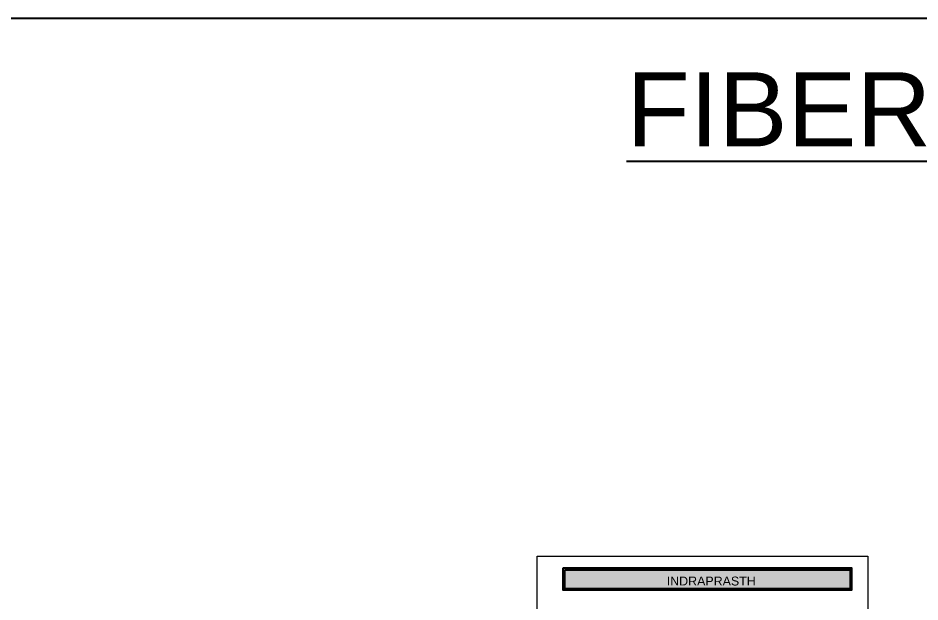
# Model space of a CAD drawing. Header units: millimetres. Extents: x 1896 to 132691, y 4974 to 56190.
# Drawn here: x 31391 to 45700, y 46934 to 56190 of the extents above; entities that cross this region are included whole.
import ezdxf

# ---------------------------------------------------------------- set-up
doc = ezdxf.new("R2010")
doc.units = ezdxf.units.MM
doc.layers.add('TAMPLATE', color=7, linetype='Continuous')
doc.styles.get("Standard").update_dxf_attribs({"font": 'arial.ttf'})

msp = doc.modelspace()

# ---------------------------------------------------------------- hatches: boundary and pattern name
h = msp.add_hatch(color=256)
h.dxf.hatch_style = 1
h.set_gradient(color1=(255, 127, 0), color2=(255, 127, 0), tint=1)
h.paths.add_polyline_path([(44615, 47121), (44615, 47475), (40038, 47475), (40038, 47121)])
h.paths.add_polyline_path([(40068, 47143), (40068, 47442), (44591, 47442), (44591, 47143)], flags=16)
h = msp.add_hatch(color=150)
h.dxf.hatch_style = 1
h.paths.add_polyline_path([(40068, 47442), (40068, 47143), (44591, 47143), (44591, 47442)])

# ---------------------------------------------------------------- linework, layer by layer
for points in [[(1896, 56190), (132691, 56190), (132691, 4974), (1896, 4974)], [(40038, 47475), (44615, 47475), (44615, 47121), (40038, 47121)], [(40068, 47442), (44591, 47442), (44591, 47143), (40068, 47143)]]:
    msp.add_lwpolyline(points, close=True)
at = {"color": 3, "lineweight": 15}
msp.add_lwpolyline([(39624, 47661), (44873, 47661), (44873, 44175), (39624, 44175)], close=True, dxfattribs=at)

# ---------------------------------------------------------------- texts
at = {"layer": 'TAMPLATE'}
msp.add_text('%%UFIBER TERMINATION PLAN KOYALIBEDA(PAKHANJORE) (HIGH) BLOCK (BLUE RING) ', height=1175.86, dxfattribs=at).set_placement((41043, 54155))
at = {"layer": 'TAMPLATE', "color": 18, "true_color": 0x000000}
msp.add_text('INDRAPRASTH', height=141.14, dxfattribs=at).set_placement((41682, 47195))

doc.saveas('drawing.dxf')
